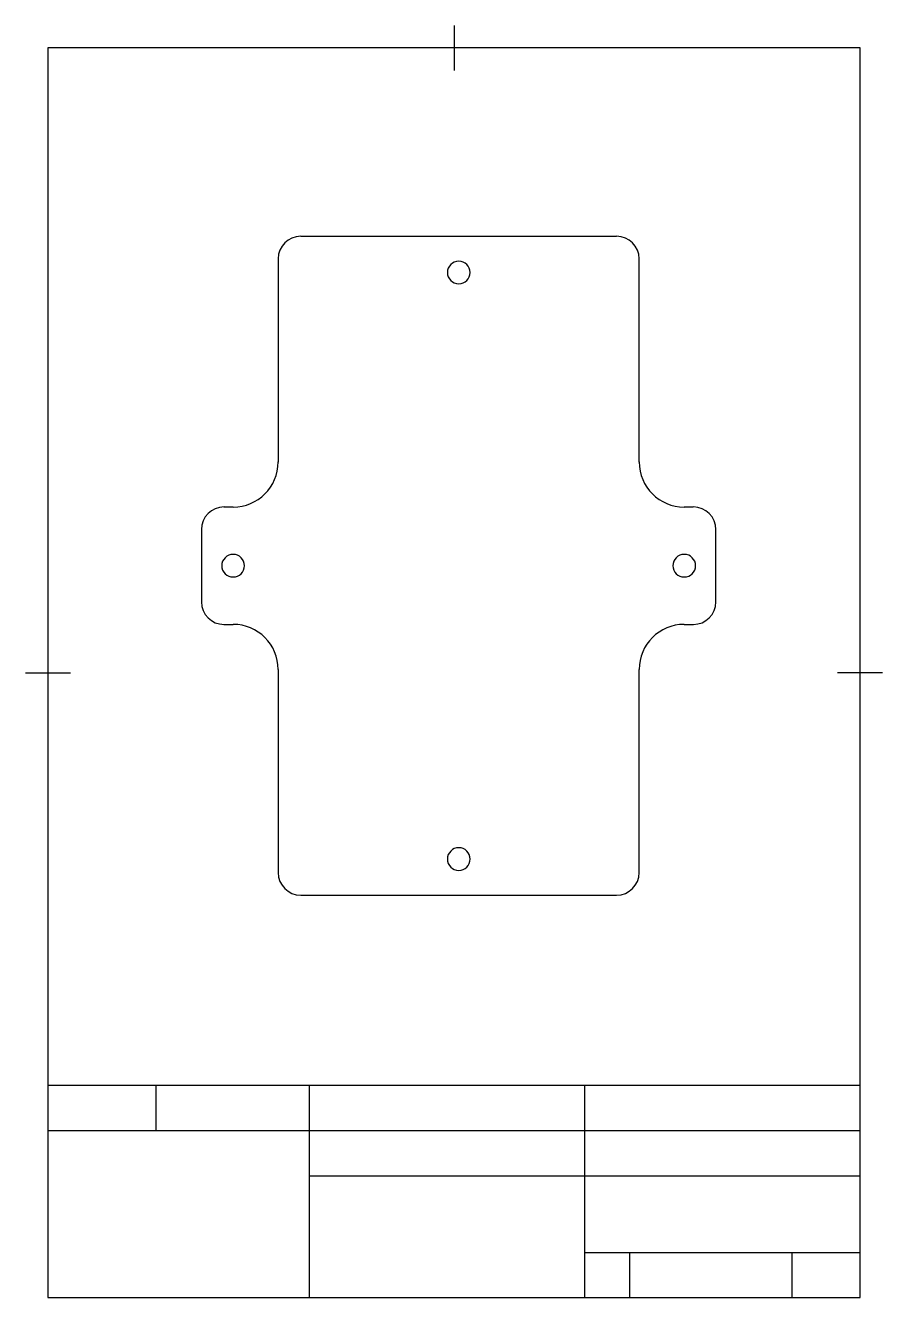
# Model space of a CAD drawing. Header units: millimetres. Extents: x 15 to 205, y 10 to 292.
import ezdxf

# ---------------------------------------------------------------- set-up
doc = ezdxf.new("R2010")
doc.units = ezdxf.units.MM
doc.layers.get('0').update_dxf_attribs({"linetype": 'CONTINUOUS'})

msp = doc.modelspace()

# ---------------------------------------------------------------- linework, layer by layer
at = {"color": 0}
for p, q in [((109.983, 291.973), (109.983, 281.982)), ((199.982, 286.978), (19.9815, 286.978)), ((19.9815, 286.978), (19.9815, 9.99077)), ((199.982, 9.99077), (199.982, 286.978)), ((146.007, 245.217), (76.0099, 245.217)), ((70.9923, 240.221), (70.9923, 195.199)), ((151.025, 195.199), (151.025, 240.221)), ((61.003, 185.208), (58.9911, 185.208)), ((163.026, 185.208), (161.016, 185.208)), ((53.9958, 180.213), (53.9958, 164.191)), ((168.021, 164.191), (168.021, 180.213)), ((58.9911, 159.195), (61.003, 159.195)), ((161.016, 159.195), (163.026, 159.195)), ((14.9862, 148.483), (24.9976, 148.483)), ((70.9923, 149.204), (70.9923, 104.182)), ((151.025, 104.182), (151.025, 149.204)), ((204.978, 148.483), (194.987, 148.483)), ((76.0099, 99.187), (146.007, 99.187)), ((199.982, 56.9807), (19.9815, 56.9807)), ((19.9815, 56.9807), (19.9815, 9.99077)), ((43.9843, 46.9896), (43.9843, 56.9807)), ((77.9776, 9.99077), (77.9776, 56.9807)), ((138.981, 9.99077), (138.981, 56.9807)), ((199.982, 9.99077), (199.982, 56.9807)), ((19.9815, 46.9896), (199.982, 46.9896)), ((77.9776, 36.9782), (199.982, 36.9782)), ((138.981, 19.9815), (199.982, 19.9815)), ((148.992, 9.99077), (148.992, 19.9815)), ((184.976, 9.99077), (184.976, 19.9815)), ((19.9815, 9.99077), (199.982, 9.99077)), ((19.9815, 9.99077), (199.982, 9.99077))]:
    msp.add_line(p, q, dxfattribs=at)
for points in [[(76.0194, 245.237), (73.255, 245.237), (71.0145, 242.997), (71.0145, 240.231)], [(151.025, 240.231), (151.025, 242.997), (148.783, 245.237), (146.018, 245.237)], [(111.03, 239.733), (109.645, 239.733), (108.522, 238.611), (108.522, 237.225)], [(113.538, 237.225), (113.538, 238.611), (112.415, 239.733), (111.03, 239.733)], [(108.522, 237.225), (108.522, 235.84), (109.645, 234.717), (111.03, 234.717)], [(111.03, 234.717), (112.415, 234.717), (113.538, 235.84), (113.538, 237.225)], [(61.0126, 185.208), (66.5357, 185.208), (71.0145, 189.685), (71.0145, 195.21)], [(151.025, 195.21), (151.025, 189.685), (155.502, 185.208), (161.025, 185.208)], [(59.0021, 185.229), (56.2377, 185.229), (53.9958, 182.988), (53.9958, 180.224)], [(168.042, 180.224), (168.042, 182.988), (165.801, 185.229), (163.036, 185.229)], [(61.0126, 174.731), (59.6276, 174.731), (58.5047, 173.608), (58.5047, 172.223)], [(58.5047, 172.223), (58.5047, 170.837), (59.6276, 169.714), (61.0126, 169.714)], [(63.5208, 172.223), (63.5208, 173.608), (62.399, 174.731), (61.0126, 174.731)], [(61.0126, 169.714), (62.399, 169.714), (63.5208, 170.837), (63.5208, 172.223)], [(161.025, 174.731), (159.64, 174.731), (158.517, 173.608), (158.517, 172.223)], [(158.517, 172.223), (158.517, 170.837), (159.64, 169.714), (161.025, 169.714)], [(163.533, 172.223), (163.533, 173.608), (162.411, 174.731), (161.025, 174.731)], [(161.025, 169.714), (162.411, 169.714), (163.533, 170.837), (163.533, 172.223)], [(53.9958, 164.2), (53.9958, 161.436), (56.2377, 159.195), (59.0021, 159.195)], [(163.036, 159.195), (165.801, 159.195), (168.042, 161.436), (168.042, 164.2)], [(71.0145, 149.214), (71.0145, 154.739), (66.5357, 159.216), (61.0126, 159.216)], [(161.025, 159.216), (155.502, 159.216), (151.025, 154.739), (151.025, 149.214)], [(111.03, 109.707), (109.645, 109.707), (108.522, 108.584), (108.522, 107.199)], [(108.522, 107.199), (108.522, 105.813), (109.645, 104.691), (111.03, 104.691)], [(113.538, 107.199), (113.538, 108.584), (112.415, 109.707), (111.03, 109.707)], [(111.03, 104.691), (112.415, 104.691), (113.538, 105.813), (113.538, 107.199)], [(71.0145, 104.194), (71.0145, 101.428), (73.255, 99.187), (76.0194, 99.187)], [(146.018, 99.187), (148.783, 99.187), (151.025, 101.428), (151.025, 104.194)]]:
    msp.add_open_spline(points, degree=3, dxfattribs=at)

doc.saveas('drawing.dxf')
